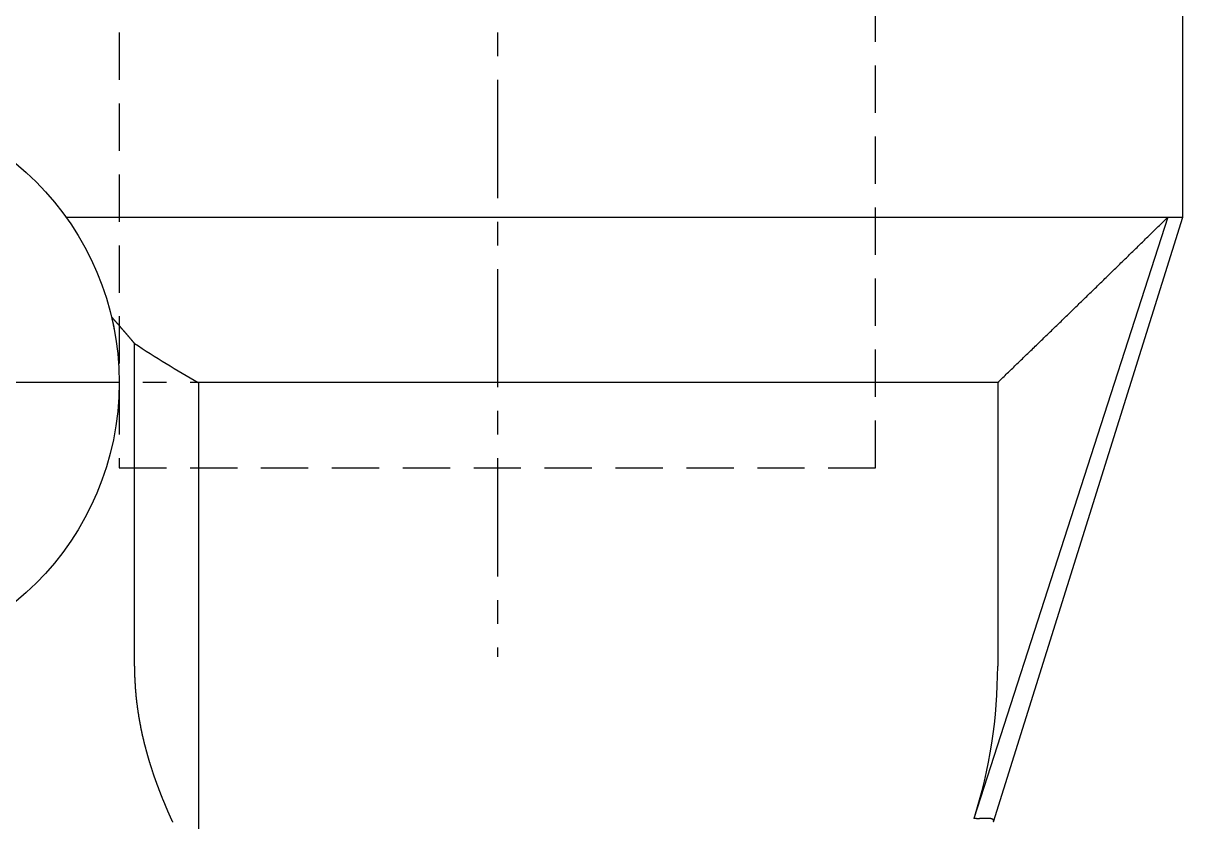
# Model space of a CAD drawing. Extents: x -2 to 109, y -27 to 83.
# Drawn here: x 44.67 to 56.94, y 28.78 to 37.22 of the extents above; entities that cross this region are included whole.
import ezdxf

# ---------------------------------------------------------------- set-up
doc = ezdxf.new("R2010")
doc.units = 0
doc.linetypes.add('CENTER', pattern=[2, 1.25, -0.25, 0.25, -0.25])
doc.linetypes.add('DASHED', pattern=[0.75, 0.5, -0.25])
doc.layers.get('0').update_dxf_attribs({"linetype": 'CONTINUOUS'})
doc.layers.add('CENTER', color=1, linetype='CENTER')

msp = doc.modelspace()

# ---------------------------------------------------------------- linework, layer by layer
at = {"color": 3, "linetype": 'DASHED'}
for p, q in [((45.687, 50.626), (45.687, 32.526)), ((53.687, 32.526), (53.687, 50.626)), ((45.687, 32.526), (53.687, 32.526))]:
    msp.add_line(p, q, dxfattribs=at)
at = {"color": 7, "linetype": 'CONTINUOUS'}
for p, q in [((56.937, 35.176), (56.937, 42.926)), ((45.124, 35.176), (56.937, 35.176)), ((56.78, 35.176), (54.728, 28.818)), ((54.936, 28.783), (56.937, 35.176)), ((45.849, 30.426), (45.849, 33.84)), ((46.525, 33.426), (46.525, 28.251)), ((54.979, 33.426), (46.525, 33.426)), ((54.979, 33.426), (54.979, 30.426))]:
    msp.add_line(p, q, dxfattribs=at)
at = {"color": 7}
for points in [[(54.978, 33.426, 0), (54.99, 33.437, 0), (55.001, 33.447, 0), (55.013, 33.458, 0), (55.024, 33.469, 0), (55.035, 33.48, 0), (55.047, 33.491, 0), (55.058, 33.502, 0), (55.069, 33.513, 0), (55.081, 33.524, 0), (55.092, 33.535, 0), (55.104, 33.546, 0), (55.115, 33.557, 0), (55.126, 33.568, 0), (55.138, 33.579, 0), (55.149, 33.59, 0), (55.16, 33.601, 0), (55.172, 33.612, 0), (55.183, 33.623, 0), (55.195, 33.634, 0), (55.206, 33.645, 0), (55.217, 33.656, 0), (55.229, 33.667, 0), (55.24, 33.678, 0), (55.251, 33.689, 0), (55.263, 33.7, 0), (55.274, 33.711, 0), (55.285, 33.722, 0), (55.297, 33.733, 0), (55.308, 33.744, 0), (55.319, 33.755, 0), (55.331, 33.766, 0), (55.342, 33.777, 0), (55.354, 33.788, 0), (55.365, 33.798, 0), (55.376, 33.809, 0), (55.388, 33.821, 0), (55.399, 33.831, 0), (55.41, 33.843, 0), (55.422, 33.853, 0), (55.433, 33.864, 0), (55.444, 33.875, 0), (55.456, 33.886, 0), (55.467, 33.897, 0), (55.478, 33.908, 0), (55.49, 33.919, 0), (55.501, 33.93, 0), (55.513, 33.941, 0), (55.524, 33.952, 0), (55.535, 33.963, 0), (55.547, 33.974, 0), (55.558, 33.985, 0), (55.569, 33.996, 0), (55.581, 34.007, 0), (55.592, 34.018, 0), (55.603, 34.029, 0), (55.615, 34.04, 0), (55.626, 34.051, 0), (55.637, 34.062, 0), (55.649, 34.073, 0), (55.66, 34.084, 0), (55.671, 34.095, 0), (55.683, 34.106, 0), (55.694, 34.117, 0), (55.705, 34.128, 0), (55.717, 34.139, 0), (55.728, 34.15, 0), (55.739, 34.161, 0), (55.751, 34.172, 0), (55.762, 34.183, 0), (55.773, 34.194, 0), (55.785, 34.205, 0), (55.796, 34.216, 0), (55.807, 34.227, 0), (55.819, 34.238, 0), (55.83, 34.249, 0), (55.842, 34.26, 0), (55.853, 34.271, 0), (55.864, 34.282, 0), (55.876, 34.293, 0), (55.887, 34.304, 0), (55.898, 34.315, 0), (55.909, 34.326, 0), (55.921, 34.337, 0), (55.932, 34.348, 0), (55.943, 34.359, 0), (55.955, 34.37, 0), (55.966, 34.381, 0), (55.977, 34.392, 0), (55.989, 34.403, 0), (56, 34.414, 0), (56.011, 34.425, 0), (56.023, 34.436, 0), (56.034, 34.447, 0), (56.045, 34.458, 0), (56.057, 34.469, 0), (56.068, 34.48, 0), (56.079, 34.491, 0), (56.091, 34.502, 0), (56.102, 34.513, 0), (56.113, 34.525, 0), (56.125, 34.535, 0), (56.136, 34.547, 0), (56.147, 34.557, 0), (56.159, 34.569, 0), (56.17, 34.58, 0), (56.181, 34.591, 0), (56.193, 34.602, 0), (56.204, 34.613, 0), (56.215, 34.624, 0), (56.227, 34.635, 0), (56.238, 34.646, 0), (56.249, 34.657, 0), (56.26, 34.668, 0), (56.272, 34.679, 0), (56.283, 34.69, 0), (56.294, 34.701, 0), (56.306, 34.712, 0), (56.317, 34.723, 0), (56.328, 34.734, 0), (56.34, 34.745, 0), (56.351, 34.756, 0), (56.362, 34.767, 0), (56.373, 34.778, 0), (56.385, 34.789, 0), (56.396, 34.8, 0), (56.407, 34.811, 0), (56.419, 34.822, 0), (56.43, 34.833, 0), (56.441, 34.844, 0), (56.453, 34.855, 0), (56.464, 34.866, 0), (56.475, 34.877, 0), (56.486, 34.888, 0), (56.498, 34.899, 0), (56.509, 34.91, 0), (56.52, 34.922, 0), (56.532, 34.932, 0), (56.543, 34.944, 0), (56.554, 34.955, 0), (56.566, 34.966, 0), (56.577, 34.977, 0), (56.588, 34.988, 0), (56.599, 34.999, 0), (56.611, 35.01, 0), (56.622, 35.021, 0), (56.633, 35.032, 0), (56.645, 35.043, 0), (56.656, 35.054, 0), (56.667, 35.065, 0), (56.678, 35.076, 0), (56.69, 35.087, 0), (56.701, 35.098, 0), (56.712, 35.109, 0), (56.724, 35.12, 0), (56.735, 35.131, 0), (56.746, 35.142, 0), (56.758, 35.154, 0), (56.769, 35.164, 0), (56.78, 35.176, 0)], [(45.849, 33.84, 0), (45.848, 33.842, 0), (45.846, 33.843, 0), (45.845, 33.845, 0), (45.843, 33.847, 0), (45.842, 33.849, 0), (45.84, 33.851, 0), (45.839, 33.852, 0), (45.837, 33.854, 0), (45.836, 33.856, 0), (45.834, 33.858, 0), (45.833, 33.859, 0), (45.831, 33.861, 0), (45.83, 33.863, 0), (45.828, 33.865, 0), (45.827, 33.867, 0), (45.825, 33.868, 0), (45.824, 33.87, 0), (45.822, 33.872, 0), (45.82, 33.874, 0), (45.819, 33.876, 0), (45.817, 33.877, 0), (45.816, 33.879, 0), (45.814, 33.881, 0), (45.813, 33.883, 0), (45.811, 33.885, 0), (45.81, 33.886, 0), (45.808, 33.888, 0), (45.807, 33.89, 0), (45.805, 33.892, 0), (45.804, 33.894, 0), (45.802, 33.895, 0), (45.801, 33.897, 0), (45.799, 33.899, 0), (45.798, 33.901, 0), (45.796, 33.902, 0), (45.795, 33.904, 0), (45.793, 33.906, 0), (45.791, 33.908, 0), (45.79, 33.91, 0), (45.788, 33.911, 0), (45.787, 33.913, 0), (45.785, 33.915, 0), (45.784, 33.917, 0), (45.782, 33.919, 0), (45.781, 33.92, 0), (45.779, 33.922, 0), (45.778, 33.924, 0), (45.776, 33.926, 0), (45.775, 33.927, 0), (45.773, 33.929, 0), (45.772, 33.931, 0), (45.77, 33.933, 0), (45.769, 33.934, 0), (45.767, 33.936, 0), (45.766, 33.938, 0), (45.764, 33.94, 0), (45.763, 33.942, 0), (45.761, 33.944, 0), (45.759, 33.945, 0), (45.758, 33.947, 0), (45.756, 33.949, 0), (45.755, 33.951, 0), (45.753, 33.952, 0), (45.752, 33.954, 0), (45.75, 33.956, 0), (45.749, 33.958, 0), (45.747, 33.959, 0), (45.746, 33.961, 0), (45.744, 33.963, 0), (45.742, 33.965, 0), (45.741, 33.967, 0), (45.739, 33.968, 0), (45.738, 33.97, 0), (45.736, 33.972, 0), (45.735, 33.974, 0), (45.733, 33.975, 0), (45.732, 33.977, 0), (45.73, 33.979, 0), (45.729, 33.981, 0), (45.727, 33.983, 0), (45.726, 33.984, 0), (45.724, 33.986, 0), (45.723, 33.988, 0), (45.721, 33.99, 0), (45.719, 33.992, 0), (45.718, 33.993, 0), (45.716, 33.995, 0), (45.715, 33.997, 0), (45.713, 33.999, 0), (45.712, 34, 0), (45.71, 34.002, 0), (45.709, 34.004, 0), (45.707, 34.006, 0), (45.706, 34.007, 0), (45.704, 34.009, 0), (45.703, 34.011, 0), (45.701, 34.013, 0), (45.7, 34.014, 0), (45.698, 34.016, 0), (45.696, 34.018, 0), (45.695, 34.02, 0), (45.693, 34.022, 0), (45.692, 34.023, 0), (45.69, 34.025, 0), (45.689, 34.027, 0), (45.687, 34.029, 0), (45.686, 34.03, 0), (45.684, 34.032, 0), (45.682, 34.034, 0), (45.681, 34.036, 0), (45.679, 34.038, 0), (45.678, 34.039, 0), (45.676, 34.041, 0), (45.675, 34.043, 0), (45.673, 34.045, 0), (45.672, 34.046, 0), (45.67, 34.048, 0), (45.669, 34.05, 0), (45.667, 34.052, 0), (45.666, 34.053, 0), (45.664, 34.055, 0), (45.662, 34.057, 0), (45.661, 34.059, 0), (45.659, 34.06, 0), (45.658, 34.062, 0), (45.656, 34.064, 0), (45.655, 34.066, 0), (45.653, 34.068, 0), (45.652, 34.069, 0), (45.65, 34.071, 0), (45.648, 34.073, 0), (45.647, 34.075, 0), (45.645, 34.076, 0), (45.644, 34.078, 0), (45.642, 34.08, 0), (45.641, 34.082, 0), (45.639, 34.083, 0), (45.638, 34.085, 0), (45.636, 34.087, 0), (45.635, 34.089, 0), (45.633, 34.09, 0), (45.631, 34.092, 0), (45.63, 34.094, 0), (45.628, 34.096, 0), (45.627, 34.097, 0), (45.625, 34.099, 0), (45.624, 34.101, 0), (45.622, 34.103, 0), (45.621, 34.105, 0), (45.619, 34.106, 0), (45.617, 34.108, 0), (45.616, 34.11, 0), (45.614, 34.112, 0), (45.613, 34.113, 0), (45.611, 34.115, 0), (45.61, 34.117, 0), (45.608, 34.119, 0), (45.607, 34.12, 0), (45.605, 34.122, 0)], [(45.849, 30.426, 0), (45.849, 30.422, 0), (45.849, 30.418, 0), (45.849, 30.414, 0), (45.849, 30.41, 0), (45.849, 30.407, 0), (45.849, 30.403, 0), (45.849, 30.399, 0), (45.849, 30.395, 0), (45.849, 30.391, 0), (45.849, 30.388, 0), (45.85, 30.384, 0), (45.85, 30.38, 0), (45.85, 30.376, 0), (45.85, 30.372, 0), (45.85, 30.369, 0), (45.85, 30.365, 0), (45.85, 30.361, 0), (45.85, 30.357, 0), (45.85, 30.354, 0), (45.85, 30.35, 0), (45.85, 30.346, 0), (45.85, 30.342, 0), (45.85, 30.338, 0), (45.851, 30.334, 0), (45.851, 30.331, 0), (45.851, 30.327, 0), (45.851, 30.323, 0), (45.851, 30.319, 0), (45.851, 30.316, 0), (45.851, 30.312, 0), (45.852, 30.308, 0), (45.852, 30.304, 0), (45.852, 30.3, 0), (45.852, 30.297, 0), (45.852, 30.293, 0), (45.852, 30.289, 0), (45.852, 30.285, 0), (45.853, 30.281, 0), (45.853, 30.278, 0), (45.853, 30.274, 0), (45.853, 30.27, 0), (45.853, 30.266, 0), (45.853, 30.262, 0), (45.854, 30.259, 0), (45.854, 30.255, 0), (45.854, 30.251, 0), (45.854, 30.247, 0), (45.855, 30.244, 0), (45.855, 30.24, 0), (45.855, 30.236, 0), (45.855, 30.232, 0), (45.855, 30.228, 0), (45.856, 30.225, 0), (45.856, 30.221, 0), (45.856, 30.217, 0), (45.856, 30.213, 0), (45.857, 30.209, 0), (45.857, 30.206, 0), (45.857, 30.202, 0), (45.858, 30.198, 0), (45.858, 30.194, 0), (45.858, 30.191, 0), (45.858, 30.187, 0), (45.859, 30.183, 0), (45.859, 30.179, 0), (45.859, 30.175, 0), (45.859, 30.172, 0), (45.86, 30.168, 0), (45.86, 30.164, 0), (45.86, 30.16, 0), (45.861, 30.157, 0), (45.861, 30.153, 0), (45.861, 30.149, 0), (45.862, 30.145, 0), (45.862, 30.141, 0), (45.862, 30.138, 0), (45.863, 30.134, 0), (45.863, 30.13, 0), (45.863, 30.126, 0), (45.864, 30.122, 0), (45.864, 30.119, 0), (45.864, 30.115, 0), (45.865, 30.111, 0), (45.865, 30.107, 0), (45.866, 30.104, 0), (45.866, 30.1, 0), (45.866, 30.096, 0), (45.867, 30.092, 0), (45.867, 30.088, 0), (45.868, 30.085, 0), (45.868, 30.081, 0), (45.868, 30.077, 0), (45.869, 30.073, 0), (45.869, 30.07, 0), (45.87, 30.066, 0), (45.87, 30.062, 0), (45.87, 30.058, 0), (45.871, 30.055, 0), (45.871, 30.051, 0), (45.872, 30.047, 0), (45.872, 30.043, 0), (45.873, 30.04, 0), (45.873, 30.036, 0), (45.874, 30.032, 0), (45.874, 30.028, 0), (45.875, 30.024, 0), (45.875, 30.021, 0), (45.876, 30.017, 0), (45.876, 30.013, 0), (45.877, 30.009, 0), (45.877, 30.006, 0), (45.877, 30.002, 0), (45.878, 29.998, 0), (45.879, 29.994, 0), (45.879, 29.991, 0), (45.88, 29.987, 0), (45.88, 29.983, 0), (45.881, 29.979, 0), (45.881, 29.976, 0), (45.882, 29.972, 0), (45.882, 29.968, 0), (45.883, 29.964, 0), (45.883, 29.96, 0), (45.884, 29.957, 0), (45.884, 29.953, 0), (45.885, 29.949, 0), (45.886, 29.945, 0), (45.886, 29.942, 0), (45.887, 29.938, 0), (45.887, 29.934, 0), (45.888, 29.93, 0), (45.888, 29.927, 0), (45.889, 29.923, 0), (45.89, 29.919, 0), (45.89, 29.916, 0), (45.891, 29.912, 0), (45.891, 29.908, 0), (45.892, 29.904, 0), (45.893, 29.901, 0), (45.893, 29.897, 0), (45.894, 29.893, 0), (45.894, 29.889, 0), (45.895, 29.886, 0), (45.896, 29.882, 0), (45.896, 29.878, 0), (45.897, 29.874, 0), (45.898, 29.871, 0), (45.898, 29.867, 0), (45.899, 29.863, 0), (45.9, 29.859, 0), (45.9, 29.856, 0), (45.901, 29.852, 0), (45.902, 29.848, 0), (45.902, 29.845, 0), (45.903, 29.841, 0), (45.904, 29.837, 0), (45.904, 29.833, 0), (45.905, 29.829, 0), (45.906, 29.826, 0), (45.906, 29.822, 0), (45.907, 29.818, 0), (45.908, 29.815, 0), (45.908, 29.811, 0), (45.909, 29.807, 0), (45.91, 29.803, 0), (45.911, 29.8, 0), (45.911, 29.796, 0), (45.912, 29.792, 0), (45.913, 29.788, 0), (45.914, 29.785, 0), (45.914, 29.781, 0), (45.915, 29.777, 0), (45.916, 29.774, 0), (45.916, 29.77, 0), (45.917, 29.766, 0), (45.918, 29.762, 0), (45.919, 29.759, 0), (45.92, 29.755, 0), (45.92, 29.751, 0), (45.921, 29.748, 0), (45.922, 29.744, 0), (45.923, 29.74, 0), (45.923, 29.736, 0), (45.924, 29.733, 0), (45.925, 29.729, 0), (45.926, 29.725, 0), (45.927, 29.722, 0), (45.928, 29.718, 0), (45.928, 29.714, 0), (45.929, 29.71, 0), (45.93, 29.707, 0), (45.931, 29.703, 0), (45.932, 29.699, 0), (45.932, 29.696, 0), (45.933, 29.692, 0), (45.934, 29.688, 0), (45.935, 29.685, 0), (45.936, 29.681, 0), (45.937, 29.677, 0), (45.938, 29.674, 0), (45.938, 29.67, 0), (45.939, 29.666, 0), (45.94, 29.663, 0), (45.941, 29.659, 0), (45.942, 29.655, 0), (45.943, 29.651, 0), (45.944, 29.648, 0), (45.944, 29.644, 0), (45.945, 29.64, 0), (45.946, 29.637, 0), (45.947, 29.633, 0), (45.948, 29.629, 0), (45.949, 29.626, 0), (45.95, 29.622, 0), (45.951, 29.618, 0), (45.952, 29.614, 0), (45.953, 29.611, 0), (45.953, 29.607, 0), (45.954, 29.604, 0), (45.955, 29.6, 0), (45.956, 29.596, 0), (45.957, 29.592, 0), (45.958, 29.589, 0), (45.959, 29.585, 0), (45.96, 29.581, 0), (45.961, 29.578, 0), (45.962, 29.574, 0), (45.963, 29.57, 0), (45.964, 29.567, 0), (45.965, 29.563, 0), (45.966, 29.559, 0), (45.967, 29.556, 0), (45.968, 29.552, 0), (45.969, 29.548, 0), (45.97, 29.545, 0), (45.971, 29.541, 0), (45.972, 29.537, 0), (45.973, 29.534, 0), (45.974, 29.53, 0), (45.975, 29.526, 0), (45.976, 29.523, 0), (45.977, 29.519, 0), (45.978, 29.515, 0), (45.979, 29.512, 0), (45.98, 29.508, 0), (45.981, 29.505, 0), (45.982, 29.501, 0), (45.983, 29.497, 0), (45.984, 29.494, 0), (45.985, 29.49, 0), (45.986, 29.486, 0), (45.987, 29.483, 0), (45.988, 29.479, 0), (45.989, 29.475, 0), (45.99, 29.472, 0), (45.991, 29.468, 0), (45.992, 29.464, 0), (45.993, 29.461, 0), (45.994, 29.457, 0), (45.995, 29.453, 0), (45.996, 29.45, 0), (45.998, 29.446, 0), (45.999, 29.442, 0), (46, 29.439, 0), (46.001, 29.435, 0), (46.002, 29.432, 0), (46.003, 29.428, 0), (46.004, 29.424, 0), (46.005, 29.421, 0), (46.006, 29.417, 0), (46.007, 29.413, 0), (46.008, 29.41, 0), (46.01, 29.406, 0), (46.011, 29.402, 0), (46.012, 29.399, 0), (46.013, 29.395, 0), (46.014, 29.392, 0), (46.015, 29.388, 0), (46.016, 29.384, 0), (46.017, 29.381, 0), (46.019, 29.377, 0), (46.02, 29.374, 0), (46.021, 29.37, 0), (46.022, 29.366, 0), (46.023, 29.363, 0), (46.024, 29.359, 0), (46.025, 29.355, 0), (46.027, 29.352, 0), (46.028, 29.348, 0), (46.029, 29.345, 0), (46.03, 29.341, 0), (46.031, 29.337, 0), (46.032, 29.334, 0), (46.034, 29.33, 0), (46.035, 29.327, 0), (46.036, 29.323, 0), (46.037, 29.319, 0), (46.038, 29.316, 0), (46.04, 29.312, 0), (46.041, 29.309, 0), (46.042, 29.305, 0), (46.043, 29.301, 0), (46.044, 29.298, 0), (46.046, 29.294, 0), (46.047, 29.291, 0), (46.048, 29.287, 0), (46.049, 29.283, 0), (46.05, 29.28, 0), (46.052, 29.276, 0), (46.053, 29.273, 0), (46.054, 29.269, 0), (46.055, 29.265, 0), (46.057, 29.262, 0), (46.058, 29.258, 0), (46.059, 29.255, 0), (46.06, 29.251, 0), (46.062, 29.248, 0), (46.063, 29.244, 0), (46.064, 29.24, 0), (46.065, 29.237, 0), (46.067, 29.233, 0), (46.068, 29.23, 0), (46.069, 29.226, 0), (46.07, 29.223, 0), (46.072, 29.219, 0), (46.073, 29.215, 0), (46.074, 29.212, 0), (46.075, 29.208, 0), (46.077, 29.205, 0), (46.078, 29.201, 0), (46.079, 29.198, 0), (46.081, 29.194, 0), (46.082, 29.19, 0), (46.083, 29.187, 0), (46.085, 29.183, 0), (46.086, 29.18, 0), (46.087, 29.176, 0), (46.089, 29.173, 0), (46.09, 29.169, 0), (46.091, 29.165, 0), (46.092, 29.162, 0), (46.094, 29.158, 0), (46.095, 29.155, 0), (46.096, 29.151, 0), (46.098, 29.148, 0), (46.099, 29.144, 0), (46.1, 29.141, 0), (46.102, 29.137, 0), (46.103, 29.134, 0), (46.104, 29.13, 0), (46.106, 29.126, 0), (46.107, 29.123, 0), (46.108, 29.119, 0), (46.11, 29.116, 0), (46.111, 29.112, 0), (46.112, 29.109, 0), (46.114, 29.105, 0), (46.115, 29.102, 0), (46.117, 29.098, 0), (46.118, 29.095, 0), (46.119, 29.091, 0), (46.121, 29.087, 0), (46.122, 29.084, 0), (46.123, 29.08, 0), (46.125, 29.077, 0), (46.126, 29.073, 0), (46.128, 29.07, 0), (46.129, 29.066, 0), (46.13, 29.063, 0), (46.132, 29.059, 0), (46.133, 29.056, 0), (46.135, 29.052, 0), (46.136, 29.049, 0), (46.138, 29.045, 0), (46.139, 29.041, 0), (46.14, 29.038, 0), (46.142, 29.035, 0), (46.143, 29.031, 0), (46.145, 29.027, 0), (46.146, 29.024, 0), (46.147, 29.02, 0), (46.149, 29.017, 0), (46.15, 29.013, 0), (46.152, 29.01, 0), (46.153, 29.006, 0), (46.155, 29.003, 0), (46.156, 28.999, 0), (46.157, 28.996, 0), (46.159, 28.992, 0), (46.16, 28.989, 0), (46.162, 28.985, 0), (46.163, 28.982, 0), (46.165, 28.978, 0), (46.166, 28.975, 0), (46.168, 28.971, 0), (46.169, 28.968, 0), (46.171, 28.964, 0), (46.172, 28.961, 0), (46.173, 28.957, 0), (46.175, 28.954, 0), (46.176, 28.95, 0), (46.178, 28.947, 0), (46.179, 28.943, 0), (46.181, 28.94, 0), (46.182, 28.936, 0), (46.184, 28.933, 0), (46.185, 28.929, 0), (46.187, 28.926, 0), (46.188, 28.922, 0), (46.19, 28.919, 0), (46.191, 28.915, 0), (46.193, 28.912, 0), (46.194, 28.909, 0), (46.196, 28.905, 0), (46.197, 28.901, 0), (46.199, 28.898, 0), (46.2, 28.895, 0), (46.202, 28.891, 0), (46.203, 28.888, 0), (46.205, 28.884, 0), (46.206, 28.881, 0), (46.208, 28.877, 0), (46.209, 28.874, 0), (46.211, 28.87, 0), (46.213, 28.867, 0), (46.214, 28.863, 0), (46.216, 28.86, 0), (46.217, 28.856, 0), (46.219, 28.853, 0), (46.22, 28.849, 0), (46.222, 28.846, 0), (46.223, 28.843, 0), (46.225, 28.839, 0), (46.227, 28.836, 0), (46.228, 28.832, 0), (46.23, 28.829, 0), (46.231, 28.825, 0), (46.233, 28.822, 0), (46.234, 28.818, 0), (46.236, 28.815, 0), (46.237, 28.811, 0), (46.239, 28.808, 0), (46.241, 28.805, 0), (46.242, 28.801, 0), (46.244, 28.798, 0), (46.245, 28.794, 0), (46.247, 28.791, 0), (46.248, 28.787, 0), (46.25, 28.784, 0), (46.252, 28.78, 0)], [(54.936, 28.783, 0), (54.936, 28.783, 0), (54.936, 28.783, 0), (54.936, 28.784, 0), (54.936, 28.784, 0), (54.937, 28.785, 0), (54.937, 28.785, 0), (54.937, 28.786, 0), (54.937, 28.786, 0), (54.937, 28.787, 0), (54.937, 28.787, 0), (54.937, 28.787, 0), (54.937, 28.788, 0), (54.937, 28.788, 0), (54.937, 28.789, 0), (54.937, 28.789, 0), (54.937, 28.79, 0), (54.937, 28.79, 0), (54.937, 28.791, 0), (54.937, 28.791, 0), (54.937, 28.791, 0), (54.937, 28.792, 0), (54.937, 28.792, 0), (54.937, 28.793, 0), (54.937, 28.793, 0), (54.937, 28.794, 0), (54.937, 28.794, 0), (54.937, 28.795, 0), (54.937, 28.795, 0), (54.937, 28.796, 0), (54.937, 28.796, 0), (54.937, 28.796, 0), (54.936, 28.797, 0), (54.936, 28.797, 0), (54.936, 28.798, 0), (54.936, 28.798, 0), (54.936, 28.798, 0), (54.936, 28.799, 0), (54.935, 28.799, 0), (54.935, 28.8, 0), (54.935, 28.8, 0), (54.935, 28.8, 0), (54.934, 28.801, 0), (54.934, 28.801, 0), (54.934, 28.802, 0), (54.934, 28.802, 0), (54.933, 28.802, 0), (54.933, 28.803, 0), (54.933, 28.803, 0), (54.933, 28.803, 0), (54.932, 28.804, 0), (54.932, 28.804, 0), (54.932, 28.804, 0), (54.931, 28.805, 0), (54.931, 28.805, 0), (54.931, 28.805, 0), (54.93, 28.806, 0), (54.93, 28.806, 0), (54.93, 28.806, 0), (54.929, 28.806, 0), (54.929, 28.807, 0), (54.928, 28.807, 0), (54.928, 28.807, 0), (54.928, 28.808, 0), (54.927, 28.808, 0), (54.927, 28.808, 0), (54.927, 28.808, 0), (54.926, 28.808, 0), (54.926, 28.809, 0), (54.925, 28.809, 0), (54.925, 28.809, 0), (54.925, 28.809, 0), (54.924, 28.81, 0), (54.924, 28.81, 0), (54.923, 28.81, 0), (54.923, 28.81, 0), (54.923, 28.81, 0), (54.922, 28.811, 0), (54.922, 28.811, 0), (54.922, 28.811, 0), (54.921, 28.811, 0), (54.921, 28.811, 0), (54.92, 28.811, 0), (54.92, 28.812, 0), (54.919, 28.812, 0), (54.919, 28.812, 0), (54.919, 28.812, 0), (54.918, 28.812, 0), (54.918, 28.812, 0), (54.917, 28.812, 0), (54.917, 28.813, 0), (54.916, 28.813, 0), (54.916, 28.813, 0), (54.916, 28.813, 0), (54.915, 28.813, 0), (54.915, 28.813, 0), (54.914, 28.814, 0), (54.914, 28.814, 0), (54.913, 28.814, 0), (54.913, 28.814, 0), (54.913, 28.814, 0), (54.912, 28.814, 0), (54.912, 28.814, 0), (54.911, 28.814, 0), (54.911, 28.814, 0), (54.91, 28.814, 0), (54.91, 28.815, 0), (54.91, 28.815, 0), (54.909, 28.815, 0), (54.909, 28.815, 0), (54.908, 28.815, 0), (54.908, 28.815, 0), (54.907, 28.815, 0), (54.907, 28.815, 0), (54.906, 28.815, 0), (54.906, 28.816, 0), (54.906, 28.816, 0), (54.905, 28.816, 0), (54.905, 28.816, 0), (54.904, 28.816, 0), (54.904, 28.816, 0), (54.903, 28.816, 0), (54.903, 28.816, 0), (54.902, 28.816, 0), (54.902, 28.816, 0), (54.901, 28.816, 0), (54.901, 28.816, 0), (54.901, 28.816, 0), (54.9, 28.816, 0), (54.9, 28.817, 0), (54.899, 28.817, 0), (54.899, 28.817, 0), (54.898, 28.817, 0), (54.898, 28.817, 0), (54.898, 28.817, 0), (54.897, 28.817, 0), (54.897, 28.817, 0), (54.896, 28.817, 0), (54.896, 28.817, 0), (54.895, 28.817, 0), (54.895, 28.817, 0), (54.894, 28.817, 0), (54.894, 28.817, 0), (54.894, 28.817, 0), (54.893, 28.817, 0), (54.893, 28.817, 0), (54.892, 28.817, 0), (54.892, 28.817, 0), (54.891, 28.817, 0), (54.891, 28.817, 0), (54.89, 28.818, 0), (54.89, 28.818, 0), (54.889, 28.818, 0), (54.889, 28.818, 0), (54.889, 28.818, 0), (54.888, 28.818, 0), (54.888, 28.818, 0), (54.887, 28.818, 0), (54.887, 28.818, 0), (54.886, 28.818, 0), (54.886, 28.818, 0), (54.885, 28.818, 0), (54.885, 28.818, 0), (54.885, 28.818, 0), (54.884, 28.818, 0), (54.884, 28.818, 0), (54.883, 28.818, 0), (54.883, 28.818, 0), (54.882, 28.818, 0), (54.882, 28.818, 0), (54.881, 28.818, 0), (54.881, 28.818, 0), (54.88, 28.818, 0), (54.88, 28.818, 0), (54.88, 28.818, 0), (54.879, 28.818, 0), (54.879, 28.818, 0), (54.878, 28.818, 0), (54.878, 28.818, 0), (54.877, 28.818, 0), (54.877, 28.818, 0), (54.877, 28.818, 0), (54.876, 28.818, 0), (54.876, 28.818, 0), (54.875, 28.818, 0), (54.875, 28.819, 0), (54.874, 28.819, 0), (54.874, 28.819, 0), (54.873, 28.819, 0), (54.873, 28.819, 0), (54.872, 28.819, 0), (54.872, 28.819, 0), (54.871, 28.819, 0), (54.871, 28.819, 0), (54.871, 28.819, 0), (54.87, 28.819, 0), (54.87, 28.819, 0), (54.869, 28.819, 0), (54.869, 28.819, 0), (54.868, 28.819, 0), (54.868, 28.819, 0), (54.867, 28.819, 0), (54.867, 28.819, 0), (54.867, 28.819, 0), (54.866, 28.819, 0), (54.866, 28.819, 0), (54.865, 28.819, 0), (54.865, 28.819, 0), (54.864, 28.819, 0), (54.864, 28.819, 0), (54.863, 28.819, 0), (54.863, 28.819, 0), (54.862, 28.819, 0), (54.862, 28.819, 0), (54.862, 28.819, 0), (54.861, 28.819, 0), (54.861, 28.819, 0), (54.86, 28.819, 0), (54.86, 28.819, 0), (54.859, 28.819, 0), (54.859, 28.819, 0), (54.858, 28.819, 0), (54.858, 28.819, 0), (54.858, 28.819, 0), (54.857, 28.819, 0), (54.857, 28.819, 0), (54.856, 28.819, 0), (54.856, 28.819, 0), (54.855, 28.819, 0), (54.855, 28.819, 0), (54.855, 28.819, 0), (54.854, 28.819, 0), (54.854, 28.819, 0), (54.853, 28.819, 0), (54.853, 28.819, 0), (54.852, 28.819, 0), (54.852, 28.818, 0), (54.851, 28.818, 0), (54.851, 28.818, 0), (54.85, 28.818, 0), (54.85, 28.818, 0), (54.849, 28.818, 0), (54.849, 28.818, 0), (54.849, 28.818, 0), (54.848, 28.818, 0), (54.848, 28.818, 0), (54.847, 28.818, 0), (54.847, 28.818, 0), (54.846, 28.818, 0), (54.846, 28.818, 0), (54.846, 28.818, 0), (54.845, 28.818, 0), (54.845, 28.818, 0), (54.844, 28.818, 0), (54.844, 28.818, 0), (54.843, 28.818, 0), (54.843, 28.818, 0), (54.842, 28.818, 0), (54.842, 28.818, 0), (54.841, 28.818, 0), (54.841, 28.818, 0), (54.841, 28.818, 0), (54.84, 28.818, 0), (54.84, 28.818, 0), (54.839, 28.818, 0), (54.839, 28.818, 0), (54.838, 28.818, 0), (54.838, 28.818, 0), (54.837, 28.818, 0), (54.837, 28.818, 0), (54.837, 28.818, 0), (54.836, 28.818, 0), (54.836, 28.818, 0), (54.835, 28.818, 0), (54.835, 28.818, 0), (54.834, 28.818, 0), (54.834, 28.818, 0), (54.833, 28.818, 0), (54.833, 28.818, 0), (54.833, 28.818, 0), (54.832, 28.818, 0), (54.832, 28.818, 0), (54.831, 28.818, 0), (54.831, 28.818, 0), (54.83, 28.818, 0), (54.83, 28.818, 0), (54.829, 28.818, 0), (54.829, 28.818, 0), (54.828, 28.818, 0), (54.828, 28.817, 0), (54.828, 28.817, 0), (54.827, 28.817, 0), (54.827, 28.817, 0), (54.826, 28.817, 0), (54.826, 28.817, 0), (54.825, 28.817, 0), (54.825, 28.817, 0), (54.824, 28.817, 0), (54.824, 28.817, 0), (54.824, 28.817, 0), (54.823, 28.817, 0), (54.823, 28.817, 0), (54.822, 28.817, 0), (54.822, 28.817, 0), (54.821, 28.817, 0), (54.821, 28.817, 0), (54.82, 28.817, 0), (54.82, 28.817, 0), (54.819, 28.817, 0), (54.819, 28.817, 0), (54.819, 28.817, 0), (54.818, 28.817, 0), (54.818, 28.817, 0), (54.817, 28.817, 0), (54.817, 28.817, 0), (54.816, 28.817, 0), (54.816, 28.817, 0), (54.815, 28.817, 0), (54.815, 28.817, 0), (54.815, 28.817, 0), (54.814, 28.817, 0), (54.814, 28.817, 0), (54.813, 28.817, 0), (54.813, 28.817, 0), (54.812, 28.817, 0), (54.812, 28.817, 0), (54.811, 28.817, 0), (54.811, 28.817, 0), (54.81, 28.817, 0), (54.81, 28.817, 0), (54.81, 28.817, 0), (54.809, 28.817, 0), (54.809, 28.817, 0), (54.808, 28.817, 0), (54.808, 28.817, 0), (54.807, 28.816, 0), (54.807, 28.816, 0), (54.806, 28.816, 0), (54.806, 28.816, 0), (54.806, 28.816, 0), (54.805, 28.816, 0), (54.805, 28.816, 0), (54.804, 28.816, 0), (54.804, 28.816, 0), (54.803, 28.816, 0), (54.803, 28.816, 0), (54.802, 28.816, 0), (54.802, 28.816, 0), (54.801, 28.816, 0), (54.801, 28.816, 0), (54.801, 28.816, 0), (54.8, 28.816, 0), (54.8, 28.816, 0), (54.799, 28.816, 0), (54.799, 28.816, 0), (54.798, 28.816, 0), (54.798, 28.816, 0), (54.797, 28.816, 0), (54.797, 28.816, 0), (54.797, 28.816, 0), (54.796, 28.816, 0), (54.796, 28.816, 0), (54.795, 28.816, 0), (54.795, 28.816, 0), (54.794, 28.816, 0), (54.794, 28.816, 0), (54.794, 28.816, 0), (54.793, 28.816, 0), (54.793, 28.816, 0), (54.792, 28.816, 0), (54.792, 28.816, 0), (54.791, 28.816, 0), (54.791, 28.816, 0), (54.79, 28.816, 0), (54.79, 28.816, 0), (54.789, 28.816, 0), (54.789, 28.816, 0), (54.788, 28.816, 0), (54.788, 28.816, 0), (54.788, 28.816, 0), (54.787, 28.816, 0), (54.787, 28.816, 0), (54.786, 28.815, 0), (54.786, 28.815, 0), (54.785, 28.815, 0), (54.785, 28.815, 0), (54.785, 28.815, 0), (54.784, 28.815, 0), (54.784, 28.815, 0), (54.783, 28.815, 0), (54.783, 28.815, 0), (54.782, 28.815, 0), (54.782, 28.815, 0), (54.781, 28.815, 0), (54.781, 28.815, 0), (54.78, 28.815, 0), (54.78, 28.815, 0), (54.779, 28.815, 0), (54.779, 28.815, 0), (54.779, 28.815, 0), (54.778, 28.815, 0), (54.778, 28.815, 0), (54.777, 28.815, 0), (54.777, 28.815, 0), (54.776, 28.815, 0), (54.776, 28.815, 0), (54.776, 28.815, 0), (54.775, 28.815, 0), (54.775, 28.815, 0), (54.774, 28.815, 0), (54.774, 28.815, 0), (54.773, 28.815, 0), (54.773, 28.815, 0), (54.772, 28.815, 0), (54.772, 28.815, 0), (54.772, 28.815, 0), (54.771, 28.815, 0), (54.771, 28.815, 0), (54.77, 28.815, 0), (54.77, 28.815, 0), (54.769, 28.815, 0), (54.769, 28.815, 0), (54.768, 28.815, 0), (54.768, 28.815, 0), (54.767, 28.815, 0), (54.767, 28.815, 0), (54.767, 28.815, 0), (54.766, 28.815, 0), (54.766, 28.815, 0), (54.765, 28.815, 0), (54.765, 28.815, 0), (54.764, 28.815, 0), (54.764, 28.815, 0), (54.763, 28.815, 0), (54.763, 28.815, 0), (54.763, 28.815, 0), (54.762, 28.815, 0), (54.762, 28.815, 0), (54.761, 28.815, 0), (54.761, 28.815, 0), (54.76, 28.815, 0), (54.76, 28.815, 0), (54.759, 28.815, 0), (54.759, 28.815, 0), (54.758, 28.815, 0), (54.758, 28.815, 0), (54.758, 28.815, 0), (54.757, 28.815, 0), (54.757, 28.815, 0), (54.756, 28.815, 0), (54.756, 28.815, 0), (54.755, 28.815, 0), (54.755, 28.815, 0), (54.754, 28.815, 0), (54.754, 28.816, 0), (54.754, 28.816, 0), (54.753, 28.816, 0), (54.753, 28.816, 0), (54.752, 28.816, 0), (54.752, 28.816, 0), (54.751, 28.816, 0), (54.751, 28.816, 0), (54.75, 28.816, 0), (54.75, 28.816, 0), (54.749, 28.816, 0), (54.749, 28.816, 0), (54.749, 28.816, 0), (54.748, 28.816, 0), (54.748, 28.816, 0), (54.747, 28.816, 0), (54.747, 28.816, 0), (54.746, 28.816, 0), (54.746, 28.816, 0), (54.745, 28.816, 0), (54.745, 28.816, 0), (54.745, 28.816, 0), (54.744, 28.816, 0), (54.744, 28.816, 0), (54.743, 28.816, 0), (54.743, 28.816, 0), (54.742, 28.816, 0), (54.742, 28.816, 0), (54.741, 28.817, 0), (54.741, 28.817, 0), (54.74, 28.817, 0), (54.74, 28.817, 0), (54.74, 28.817, 0), (54.739, 28.817, 0), (54.739, 28.817, 0), (54.738, 28.817, 0), (54.738, 28.817, 0), (54.737, 28.817, 0), (54.737, 28.817, 0), (54.736, 28.817, 0), (54.736, 28.817, 0), (54.736, 28.817, 0), (54.735, 28.817, 0), (54.735, 28.817, 0), (54.734, 28.817, 0), (54.734, 28.817, 0), (54.733, 28.817, 0), (54.733, 28.818, 0), (54.733, 28.818, 0), (54.732, 28.818, 0), (54.732, 28.818, 0), (54.731, 28.818, 0), (54.731, 28.818, 0), (54.73, 28.818, 0), (54.73, 28.818, 0), (54.729, 28.818, 0), (54.729, 28.818, 0), (54.728, 28.818, 0)]]:
    msp.add_polyline3d(points, dxfattribs=at)
at = {"color": 3}
msp.add_polyline3d([(45.605, 34.122, 0), (45.605, 34.121, 0), (45.605, 34.12, 0), (45.606, 34.12, 0), (45.606, 34.119, 0), (45.606, 34.118, 0), (45.606, 34.117, 0), (45.606, 34.117, 0), (45.607, 34.116, 0), (45.607, 34.115, 0), (45.607, 34.114, 0), (45.607, 34.113, 0), (45.607, 34.112, 0), (45.608, 34.112, 0), (45.608, 34.111, 0), (45.608, 34.11, 0), (45.608, 34.109, 0), (45.608, 34.108, 0), (45.608, 34.108, 0), (45.609, 34.107, 0), (45.609, 34.106, 0), (45.609, 34.105, 0), (45.609, 34.104, 0), (45.609, 34.103, 0), (45.61, 34.103, 0), (45.61, 34.102, 0), (45.61, 34.101, 0), (45.61, 34.1, 0), (45.61, 34.099, 0), (45.611, 34.099, 0), (45.611, 34.098, 0), (45.611, 34.097, 0), (45.611, 34.096, 0), (45.611, 34.095, 0), (45.611, 34.094, 0), (45.612, 34.094, 0), (45.612, 34.093, 0), (45.612, 34.092, 0), (45.612, 34.091, 0), (45.612, 34.09, 0), (45.613, 34.09, 0), (45.613, 34.089, 0), (45.613, 34.088, 0), (45.613, 34.087, 0), (45.613, 34.086, 0), (45.614, 34.086, 0), (45.614, 34.085, 0), (45.614, 34.084, 0), (45.614, 34.083, 0), (45.614, 34.082, 0), (45.614, 34.081, 0), (45.615, 34.081, 0), (45.615, 34.08, 0), (45.615, 34.079, 0), (45.615, 34.078, 0), (45.615, 34.077, 0), (45.615, 34.077, 0), (45.616, 34.076, 0), (45.616, 34.075, 0), (45.616, 34.074, 0), (45.616, 34.073, 0), (45.616, 34.072, 0), (45.617, 34.072, 0), (45.617, 34.071, 0), (45.617, 34.07, 0), (45.617, 34.069, 0), (45.617, 34.068, 0), (45.617, 34.068, 0), (45.618, 34.067, 0), (45.618, 34.066, 0), (45.618, 34.065, 0), (45.618, 34.064, 0), (45.618, 34.063, 0), (45.619, 34.063, 0), (45.619, 34.062, 0), (45.619, 34.061, 0), (45.619, 34.06, 0), (45.619, 34.059, 0), (45.62, 34.059, 0), (45.62, 34.058, 0), (45.62, 34.057, 0), (45.62, 34.056, 0), (45.62, 34.055, 0), (45.62, 34.054, 0), (45.62, 34.054, 0), (45.621, 34.053, 0), (45.621, 34.052, 0), (45.621, 34.051, 0), (45.621, 34.05, 0), (45.621, 34.05, 0), (45.622, 34.049, 0), (45.622, 34.048, 0), (45.622, 34.047, 0), (45.622, 34.046, 0), (45.622, 34.045, 0), (45.622, 34.045, 0), (45.623, 34.044, 0), (45.623, 34.043, 0), (45.623, 34.042, 0), (45.623, 34.041, 0), (45.623, 34.041, 0), (45.623, 34.04, 0), (45.624, 34.039, 0), (45.624, 34.038, 0), (45.624, 34.037, 0), (45.624, 34.036, 0), (45.624, 34.036, 0), (45.624, 34.035, 0), (45.625, 34.034, 0), (45.625, 34.033, 0), (45.625, 34.032, 0), (45.625, 34.032, 0), (45.625, 34.031, 0), (45.626, 34.03, 0), (45.626, 34.029, 0), (45.626, 34.028, 0), (45.626, 34.028, 0), (45.626, 34.027, 0), (45.626, 34.026, 0), (45.627, 34.025, 0), (45.627, 34.024, 0), (45.627, 34.023, 0), (45.627, 34.023, 0), (45.627, 34.022, 0), (45.627, 34.021, 0), (45.627, 34.02, 0), (45.628, 34.019, 0), (45.628, 34.019, 0), (45.628, 34.018, 0), (45.628, 34.017, 0), (45.628, 34.016, 0), (45.629, 34.015, 0), (45.629, 34.014, 0), (45.629, 34.014, 0), (45.629, 34.013, 0), (45.629, 34.012, 0), (45.629, 34.011, 0), (45.63, 34.01, 0), (45.63, 34.01, 0), (45.63, 34.009, 0), (45.63, 34.008, 0), (45.63, 34.007, 0), (45.63, 34.006, 0), (45.63, 34.005, 0), (45.631, 34.005, 0), (45.631, 34.004, 0), (45.631, 34.003, 0), (45.631, 34.002, 0), (45.631, 34.001, 0), (45.631, 34.001, 0), (45.632, 34, 0), (45.632, 33.999, 0), (45.632, 33.998, 0), (45.632, 33.997, 0), (45.632, 33.996, 0), (45.632, 33.996, 0), (45.633, 33.995, 0), (45.633, 33.994, 0), (45.633, 33.993, 0), (45.633, 33.992, 0)], dxfattribs=at)
at = {"color": 7, "linetype": 'CONTINUOUS'}
msp.add_circle((42.687, 33.426), 3, dxfattribs=at)
for centre, radius, start, end in [((53.9, 46.21), 14.76, 236.9424, 240.0186), ((49.687, 30.426), 5.292, 342.3171, 0)]:
    msp.add_arc(centre, radius, start, end, dxfattribs=at)
at = {"layer": 'CENTER', "color": 1, "linetype": 'CENTER'}
for p, q in [((49.687, 52.626), (49.687, 30.526)), ((47.687, 33.426), (37.687, 33.426))]:
    msp.add_line(p, q, dxfattribs=at)

doc.saveas('drawing.dxf')
